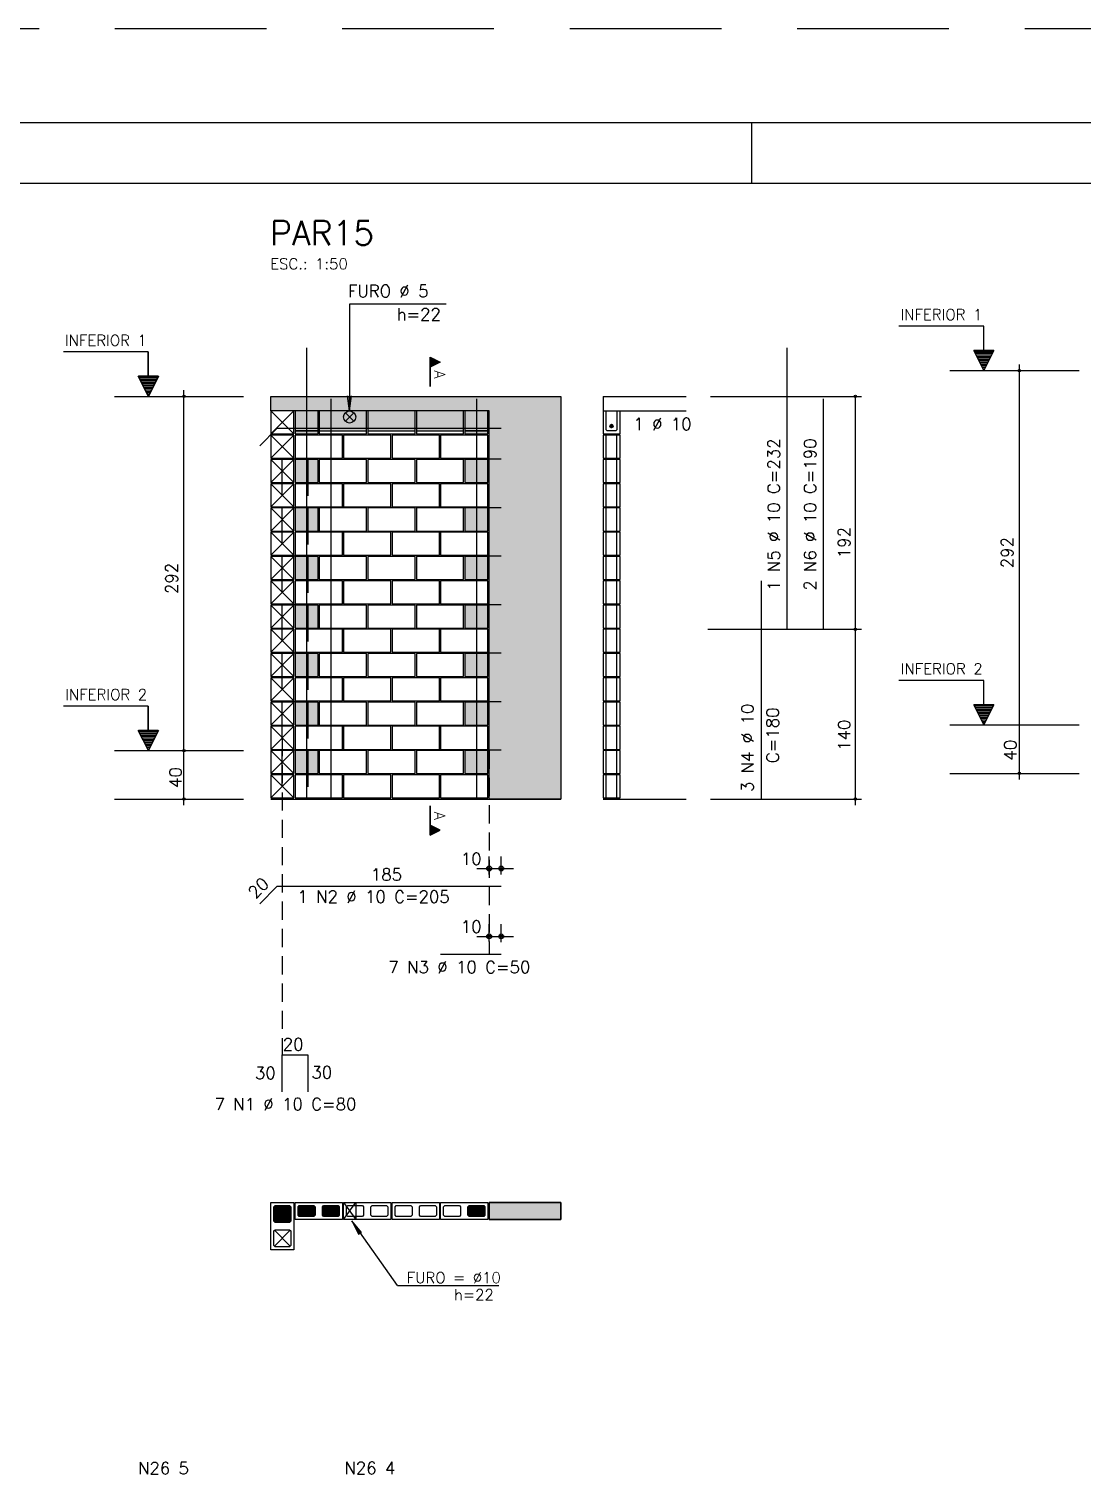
# Model space of a CAD drawing. Extents: x -1.9 to 86, y -1.6 to 60.9.
# Drawn here: x 22.13 to 39.5, y 37.09 to 60.95 of the extents above; entities that cross this region are included whole.
import ezdxf

# ---------------------------------------------------------------- set-up
doc = ezdxf.new("R2010")
doc.units = 0
doc.header["$MEASUREMENT"] = 0
doc.linetypes.add('ESTILO_TQS_0001', pattern=[0.45, 0.3, -0.15])
doc.linetypes.add('HIDDEN', pattern=[0.375, 0.25, -0.125])
doc.layers.get('0').update_dxf_attribs({"linetype": 'CONTINUOUS'})
doc.layers.get('Defpoints').update_dxf_attribs({"linetype": 'CONTINUOUS'})
for name, color, linetype in [('ARQ_FOLHA', 7, 'CONTINUOUS'), ('PENA_01', 1, 'CONTINUOUS'), ('PENA_02', 2, 'CONTINUOUS'), ('PENA_03', 3, 'CONTINUOUS'), ('PENA_05', 5, 'CONTINUOUS'), ('PENA_06', 6, 'CONTINUOUS'), ('PENA_09', 254, 'CONTINUOUS'), ('PENA_11', 252, 'CONTINUOUS'), ('PENA_23', 50, 'CONTINUOUS')]:
    doc.layers.add(name, color=color, linetype=linetype)
doc.styles.get("Standard").update_dxf_attribs({"font": 'ROMANS.SHX'})

# ---------------------------------------------------------------- blocks, each defined once
blk = doc.blocks.new('FOLHA A1 - 841 X 594')
at = {"layer": 'ARQ_FOLHA', "color": 1}
blk.add_line((-500.5, 584), (-500.5, 594), dxfattribs=at)
for points in [[(-841, 0), (0, 0), (0, 594), (-841, 594)], [(-816, 10), (-10, 10), (-10, 584), (-816, 584)]]:
    blk.add_lwpolyline(points, close=True, dxfattribs=at)
at = {"layer": 'Defpoints', "color": 8, "linetype": 'HIDDEN', "ltscale": 100}
blk.add_lwpolyline([(-860.5, 609.5), (-860.5, -15.5), (19.5, -15.5), (19.5, 609.5)], close=True, dxfattribs=at)
blk = doc.blocks.new('*U24')
blk.add_blockref('FOLHA A1 - 841 X 594', (0, 0))

msp = doc.modelspace()

# ---------------------------------------------------------------- linework, layer by layer
at = {"layer": 'PENA_01', "linetype": 'Continuous'}
for p, q in [((37.317391, 55.315337), (39.448255, 55.315337)), ((23.54205, 54.890737), (25.672913, 54.890737)), ((27.349695, 54.621448), (27.491116, 54.480026)), ((27.349695, 54.480026), (27.491116, 54.621448)), ((26.520405, 54.320737), (26.900405, 54.320737)), ((26.920405, 54.320737), (27.700405, 54.320737)), ((27.720405, 54.320737), (28.500405, 54.320737)), ((28.520405, 54.320737), (29.300405, 54.320737)), ((29.320405, 54.320737), (29.700405, 54.320737)), ((37.317391, 49.475337), (39.448255, 49.475337)), ((23.54205, 49.050737), (25.672913, 49.050737)), ((37.317391, 48.675337), (39.448255, 48.675337)), ((23.54205, 48.250737), (25.672913, 48.250737)), ((29.720405, 47.007084), (29.720405, 47.305611)), ((29.920405, 47.007084), (29.920405, 47.305611)), ((29.520405, 47.105611), (30.120405, 47.105611)), ((29.720405, 45.901513), (29.720405, 46.186489)), ((29.920405, 45.891513), (29.920405, 46.186489)), ((29.520405, 45.986489), (30.120405, 45.986489)), ((26.440405, 41.540737), (26.180405, 41.280737)), ((26.440405, 41.280737), (26.180405, 41.540737)), ((26.440405, 40.880737), (26.180405, 41.140737)), ((26.440405, 41.140737), (26.180405, 40.880737))]:
    msp.add_line(p, q, dxfattribs=at)
at = {"layer": 'PENA_01', "linetype": 'ESTILO_TQS_0001'}
for p, q in [((26.310405, 49.260737), (26.310405, 44.033817)), ((29.720405, 49.050737), (29.720405, 45.701513))]:
    msp.add_line(p, q, dxfattribs=at)
at = {"layer": 'PENA_01', "linetype": 'Continuous'}
for points in [[(26.850405, 41.390737), (26.830405, 41.370737), (26.590405, 41.370737), (26.570405, 41.390737), (26.570405, 41.530737), (26.590405, 41.550737), (26.830405, 41.550737), (26.850405, 41.530737), (26.850405, 41.390737)], [(27.250405, 41.390737), (27.230405, 41.370737), (26.990405, 41.370737), (26.970405, 41.390737), (26.970405, 41.530737), (26.990405, 41.550737), (27.230405, 41.550737), (27.250405, 41.530737), (27.250405, 41.390737)], [(27.650405, 41.390737), (27.630405, 41.370737), (27.390405, 41.370737), (27.370405, 41.390737), (27.370405, 41.530737), (27.390405, 41.550737), (27.630405, 41.550737), (27.650405, 41.530737), (27.650405, 41.390737)], [(28.050405, 41.390737), (28.030405, 41.370737), (27.790405, 41.370737), (27.770405, 41.390737), (27.770405, 41.530737), (27.790405, 41.550737), (28.030405, 41.550737), (28.050405, 41.530737), (28.050405, 41.390737)], [(28.450405, 41.390737), (28.430405, 41.370737), (28.190405, 41.370737), (28.170405, 41.390737), (28.170405, 41.530737), (28.190405, 41.550737), (28.430405, 41.550737), (28.450405, 41.530737), (28.450405, 41.390737)], [(28.850405, 41.390737), (28.830405, 41.370737), (28.590405, 41.370737), (28.570405, 41.390737), (28.570405, 41.530737), (28.590405, 41.550737), (28.830405, 41.550737), (28.850405, 41.530737), (28.850405, 41.390737)], [(29.250405, 41.390737), (29.230405, 41.370737), (28.990405, 41.370737), (28.970405, 41.390737), (28.970405, 41.530737), (28.990405, 41.550737), (29.230405, 41.550737), (29.250405, 41.530737), (29.250405, 41.390737)], [(29.650405, 41.390737), (29.630405, 41.370737), (29.390405, 41.370737), (29.370405, 41.390737), (29.370405, 41.530737), (29.390405, 41.550737), (29.630405, 41.550737), (29.650405, 41.530737), (29.650405, 41.390737)]]:
    msp.add_lwpolyline(points, dxfattribs=at)
msp.add_circle((27.420406, 54.550737), 0.1, dxfattribs=at)
at = {"layer": 'PENA_02', "linetype": 'Continuous'}
for p, q in [((26.500405, 54.650737), (26.120405, 54.650737)), ((26.120405, 54.650737), (26.120405, 54.270737)), ((26.500405, 54.270737), (26.500405, 54.650737)), ((26.120405, 54.270737), (26.500405, 54.270737)), ((26.500405, 54.250737), (26.120405, 54.250737)), ((26.120405, 54.250737), (26.120405, 53.870737)), ((26.500405, 53.870737), (26.500405, 54.250737)), ((26.120405, 53.870737), (26.500405, 53.870737)), ((26.500405, 53.850737), (26.120405, 53.850737)), ((26.120405, 53.850737), (26.120405, 53.470737)), ((26.500405, 53.470737), (26.500405, 53.850737)), ((26.120405, 53.470737), (26.500405, 53.470737)), ((26.500405, 53.450737), (26.120405, 53.450737)), ((26.120405, 53.450737), (26.120405, 53.070737)), ((26.500405, 53.070737), (26.500405, 53.450737)), ((26.120405, 53.070737), (26.500405, 53.070737)), ((26.500405, 53.050737), (26.120405, 53.050737)), ((26.120405, 53.050737), (26.120405, 52.670737)), ((26.500405, 52.670737), (26.500405, 53.050737)), ((26.120405, 52.670737), (26.500405, 52.670737)), ((26.500405, 52.650737), (26.120405, 52.650737)), ((26.120405, 52.650737), (26.120405, 52.270737)), ((26.500405, 52.270737), (26.500405, 52.650737)), ((26.120405, 52.270737), (26.500405, 52.270737)), ((26.500405, 52.250737), (26.120405, 52.250737)), ((26.120405, 52.250737), (26.120405, 51.870737)), ((26.500405, 51.870737), (26.500405, 52.250737)), ((26.120405, 51.870737), (26.500405, 51.870737)), ((26.500405, 51.850737), (26.120405, 51.850737)), ((26.120405, 51.850737), (26.120405, 51.470737)), ((26.500405, 51.470737), (26.500405, 51.850737)), ((26.120405, 51.470737), (26.500405, 51.470737)), ((26.500405, 51.450737), (26.120405, 51.450737)), ((26.120405, 51.450737), (26.120405, 51.070737)), ((26.500405, 51.070737), (26.500405, 51.450737)), ((26.120405, 51.070737), (26.500405, 51.070737)), ((26.500405, 51.050737), (26.120405, 51.050737)), ((26.120405, 51.050737), (26.120405, 50.670737)), ((26.500405, 50.670737), (26.500405, 51.050737)), ((26.120405, 50.670737), (26.500405, 50.670737)), ((26.500405, 50.650737), (26.120405, 50.650737)), ((26.120405, 50.650737), (26.120405, 50.270737)), ((26.500405, 50.270737), (26.500405, 50.650737)), ((26.120405, 50.270737), (26.500405, 50.270737)), ((26.500405, 50.250737), (26.120405, 50.250737)), ((26.120405, 50.250737), (26.120405, 49.870737)), ((26.500405, 49.870737), (26.500405, 50.250737)), ((26.120405, 49.870737), (26.500405, 49.870737)), ((26.500405, 49.850737), (26.120405, 49.850737)), ((26.120405, 49.850737), (26.120405, 49.470737)), ((26.500405, 49.470737), (26.500405, 49.850737)), ((26.120405, 49.470737), (26.500405, 49.470737)), ((26.500405, 49.450737), (26.120405, 49.450737)), ((26.120405, 49.450737), (26.120405, 49.070737)), ((26.500405, 49.070737), (26.500405, 49.450737)), ((26.120405, 49.070737), (26.500405, 49.070737)), ((26.500405, 49.050737), (26.120405, 49.050737)), ((26.120405, 49.050737), (26.120405, 48.670737)), ((26.500405, 48.670737), (26.500405, 49.050737)), ((26.120405, 48.670737), (26.500405, 48.670737)), ((26.500405, 48.650737), (26.120405, 48.650737)), ((26.120405, 48.650737), (26.120405, 48.270737)), ((26.500405, 48.270737), (26.500405, 48.650737)), ((26.120405, 48.270737), (26.500405, 48.270737)), ((26.120405, 48.250737), (30.900405, 48.250737))]:
    msp.add_line(p, q, dxfattribs=at)
for points in [[(26.120405, 54.890737), (30.900405, 54.890737), (30.900405, 48.250737), (29.720405, 48.250737), (29.720405, 54.650737), (26.120405, 54.650737), (26.120405, 54.890737)], [(26.520405, 54.270737), (26.900405, 54.270737), (26.900405, 54.650737), (26.520405, 54.650737), (26.520405, 54.270737)], [(26.920405, 54.270737), (27.700405, 54.270737), (27.700405, 54.650737), (26.920405, 54.650737), (26.920405, 54.270737)], [(27.720405, 54.270737), (28.500405, 54.270737), (28.500405, 54.650737), (27.720405, 54.650737), (27.720405, 54.270737)], [(28.520405, 54.270737), (29.300405, 54.270737), (29.300405, 54.650737), (28.520405, 54.650737), (28.520405, 54.270737)], [(29.320405, 54.270737), (29.700405, 54.270737), (29.700405, 54.650737), (29.320405, 54.650737), (29.320405, 54.270737)], [(26.520405, 53.870737), (27.300405, 53.870737), (27.300405, 54.250737), (26.520405, 54.250737), (26.520405, 53.870737)], [(27.320405, 53.870737), (28.100405, 53.870737), (28.100405, 54.250737), (27.320405, 54.250737), (27.320405, 53.870737)], [(28.120405, 53.870737), (28.900405, 53.870737), (28.900405, 54.250737), (28.120405, 54.250737), (28.120405, 53.870737)], [(28.920405, 53.870737), (29.700405, 53.870737), (29.700405, 54.250737), (28.920405, 54.250737), (28.920405, 53.870737)], [(26.520405, 53.470737), (26.900405, 53.470737), (26.900405, 53.850737), (26.520405, 53.850737), (26.520405, 53.470737)], [(26.920405, 53.470737), (27.700405, 53.470737), (27.700405, 53.850737), (26.920405, 53.850737), (26.920405, 53.470737)], [(27.720405, 53.470737), (28.500405, 53.470737), (28.500405, 53.850737), (27.720405, 53.850737), (27.720405, 53.470737)], [(28.520405, 53.470737), (29.300405, 53.470737), (29.300405, 53.850737), (28.520405, 53.850737), (28.520405, 53.470737)], [(29.320405, 53.470737), (29.700405, 53.470737), (29.700405, 53.850737), (29.320405, 53.850737), (29.320405, 53.470737)], [(26.520405, 53.070737), (27.300405, 53.070737), (27.300405, 53.450737), (26.520405, 53.450737), (26.520405, 53.070737)], [(27.320405, 53.070737), (28.100405, 53.070737), (28.100405, 53.450737), (27.320405, 53.450737), (27.320405, 53.070737)], [(28.120405, 53.070737), (28.900405, 53.070737), (28.900405, 53.450737), (28.120405, 53.450737), (28.120405, 53.070737)], [(28.920405, 53.070737), (29.700405, 53.070737), (29.700405, 53.450737), (28.920405, 53.450737), (28.920405, 53.070737)], [(26.520405, 52.670737), (26.900405, 52.670737), (26.900405, 53.050737), (26.520405, 53.050737), (26.520405, 52.670737)], [(26.920405, 52.670737), (27.700405, 52.670737), (27.700405, 53.050737), (26.920405, 53.050737), (26.920405, 52.670737)], [(27.720405, 52.670737), (28.500405, 52.670737), (28.500405, 53.050737), (27.720405, 53.050737), (27.720405, 52.670737)], [(28.520405, 52.670737), (29.300405, 52.670737), (29.300405, 53.050737), (28.520405, 53.050737), (28.520405, 52.670737)], [(29.320405, 52.670737), (29.700405, 52.670737), (29.700405, 53.050737), (29.320405, 53.050737), (29.320405, 52.670737)], [(26.520405, 52.270737), (27.300405, 52.270737), (27.300405, 52.650737), (26.520405, 52.650737), (26.520405, 52.270737)], [(27.320405, 52.270737), (28.100405, 52.270737), (28.100405, 52.650737), (27.320405, 52.650737), (27.320405, 52.270737)], [(28.120405, 52.270737), (28.900405, 52.270737), (28.900405, 52.650737), (28.120405, 52.650737), (28.120405, 52.270737)], [(28.920405, 52.270737), (29.700405, 52.270737), (29.700405, 52.650737), (28.920405, 52.650737), (28.920405, 52.270737)], [(26.520405, 51.870737), (26.900405, 51.870737), (26.900405, 52.250737), (26.520405, 52.250737), (26.520405, 51.870737)], [(26.920405, 51.870737), (27.700405, 51.870737), (27.700405, 52.250737), (26.920405, 52.250737), (26.920405, 51.870737)], [(27.720405, 51.870737), (28.500405, 51.870737), (28.500405, 52.250737), (27.720405, 52.250737), (27.720405, 51.870737)], [(28.520405, 51.870737), (29.300405, 51.870737), (29.300405, 52.250737), (28.520405, 52.250737), (28.520405, 51.870737)], [(29.320405, 51.870737), (29.700405, 51.870737), (29.700405, 52.250737), (29.320405, 52.250737), (29.320405, 51.870737)], [(26.520405, 51.470737), (27.300405, 51.470737), (27.300405, 51.850737), (26.520405, 51.850737), (26.520405, 51.470737)], [(27.320405, 51.470737), (28.100405, 51.470737), (28.100405, 51.850737), (27.320405, 51.850737), (27.320405, 51.470737)], [(28.120405, 51.470737), (28.900405, 51.470737), (28.900405, 51.850737), (28.120405, 51.850737), (28.120405, 51.470737)], [(28.920405, 51.470737), (29.700405, 51.470737), (29.700405, 51.850737), (28.920405, 51.850737), (28.920405, 51.470737)], [(26.520405, 51.070737), (26.900405, 51.070737), (26.900405, 51.450737), (26.520405, 51.450737), (26.520405, 51.070737)], [(26.920405, 51.070737), (27.700405, 51.070737), (27.700405, 51.450737), (26.920405, 51.450737), (26.920405, 51.070737)], [(27.720405, 51.070737), (28.500405, 51.070737), (28.500405, 51.450737), (27.720405, 51.450737), (27.720405, 51.070737)], [(28.520405, 51.070737), (29.300405, 51.070737), (29.300405, 51.450737), (28.520405, 51.450737), (28.520405, 51.070737)], [(29.320405, 51.070737), (29.700405, 51.070737), (29.700405, 51.450737), (29.320405, 51.450737), (29.320405, 51.070737)], [(26.520405, 50.670737), (27.300405, 50.670737), (27.300405, 51.050737), (26.520405, 51.050737), (26.520405, 50.670737)], [(27.320405, 50.670737), (28.100405, 50.670737), (28.100405, 51.050737), (27.320405, 51.050737), (27.320405, 50.670737)], [(28.120405, 50.670737), (28.900405, 50.670737), (28.900405, 51.050737), (28.120405, 51.050737), (28.120405, 50.670737)], [(28.920405, 50.670737), (29.700405, 50.670737), (29.700405, 51.050737), (28.920405, 51.050737), (28.920405, 50.670737)], [(26.520405, 50.270737), (26.900405, 50.270737), (26.900405, 50.650737), (26.520405, 50.650737), (26.520405, 50.270737)], [(26.920405, 50.270737), (27.700405, 50.270737), (27.700405, 50.650737), (26.920405, 50.650737), (26.920405, 50.270737)], [(27.720405, 50.270737), (28.500405, 50.270737), (28.500405, 50.650737), (27.720405, 50.650737), (27.720405, 50.270737)], [(28.520405, 50.270737), (29.300405, 50.270737), (29.300405, 50.650737), (28.520405, 50.650737), (28.520405, 50.270737)], [(29.320405, 50.270737), (29.700405, 50.270737), (29.700405, 50.650737), (29.320405, 50.650737), (29.320405, 50.270737)], [(26.520405, 49.870737), (27.300405, 49.870737), (27.300405, 50.250737), (26.520405, 50.250737), (26.520405, 49.870737)], [(27.320405, 49.870737), (28.100405, 49.870737), (28.100405, 50.250737), (27.320405, 50.250737), (27.320405, 49.870737)], [(28.120405, 49.870737), (28.900405, 49.870737), (28.900405, 50.250737), (28.120405, 50.250737), (28.120405, 49.870737)], [(28.920405, 49.870737), (29.700405, 49.870737), (29.700405, 50.250737), (28.920405, 50.250737), (28.920405, 49.870737)], [(26.520405, 49.470737), (26.900405, 49.470737), (26.900405, 49.850737), (26.520405, 49.850737), (26.520405, 49.470737)], [(26.920405, 49.470737), (27.700405, 49.470737), (27.700405, 49.850737), (26.920405, 49.850737), (26.920405, 49.470737)], [(27.720405, 49.470737), (28.500405, 49.470737), (28.500405, 49.850737), (27.720405, 49.850737), (27.720405, 49.470737)], [(28.520405, 49.470737), (29.300405, 49.470737), (29.300405, 49.850737), (28.520405, 49.850737), (28.520405, 49.470737)], [(29.320405, 49.470737), (29.700405, 49.470737), (29.700405, 49.850737), (29.320405, 49.850737), (29.320405, 49.470737)], [(26.520405, 49.070737), (27.300405, 49.070737), (27.300405, 49.450737), (26.520405, 49.450737), (26.520405, 49.070737)], [(27.320405, 49.070737), (28.100405, 49.070737), (28.100405, 49.450737), (27.320405, 49.450737), (27.320405, 49.070737)], [(28.120405, 49.070737), (28.900405, 49.070737), (28.900405, 49.450737), (28.120405, 49.450737), (28.120405, 49.070737)], [(28.920405, 49.070737), (29.700405, 49.070737), (29.700405, 49.450737), (28.920405, 49.450737), (28.920405, 49.070737)], [(26.520405, 48.670737), (26.900405, 48.670737), (26.900405, 49.050737), (26.520405, 49.050737), (26.520405, 48.670737)], [(26.920405, 48.670737), (27.700405, 48.670737), (27.700405, 49.050737), (26.920405, 49.050737), (26.920405, 48.670737)], [(27.720405, 48.670737), (28.500405, 48.670737), (28.500405, 49.050737), (27.720405, 49.050737), (27.720405, 48.670737)], [(28.520405, 48.670737), (29.300405, 48.670737), (29.300405, 49.050737), (28.520405, 49.050737), (28.520405, 48.670737)], [(29.320405, 48.670737), (29.700405, 48.670737), (29.700405, 49.050737), (29.320405, 49.050737), (29.320405, 48.670737)], [(26.520405, 48.270737), (27.300405, 48.270737), (27.300405, 48.650737), (26.520405, 48.650737), (26.520405, 48.270737)], [(27.320405, 48.270737), (28.100405, 48.270737), (28.100405, 48.650737), (27.320405, 48.650737), (27.320405, 48.270737)], [(28.120405, 48.270737), (28.900405, 48.270737), (28.900405, 48.650737), (28.120405, 48.650737), (28.120405, 48.270737)], [(28.920405, 48.270737), (29.700405, 48.270737), (29.700405, 48.650737), (28.920405, 48.650737), (28.920405, 48.270737)], [(26.120405, 40.820737), (26.120405, 41.600737), (26.500405, 41.600737), (26.500405, 40.820737), (26.120405, 40.820737)], [(27.300405, 41.320737), (26.520405, 41.320737), (26.520405, 41.600737), (27.300405, 41.600737), (27.300405, 41.320737)], [(28.100405, 41.320737), (27.320405, 41.320737), (27.320405, 41.600737), (28.100405, 41.600737), (28.100405, 41.320737)], [(28.900405, 41.320737), (28.120405, 41.320737), (28.120405, 41.600737), (28.900405, 41.600737), (28.900405, 41.320737)], [(29.700405, 41.320737), (28.920405, 41.320737), (28.920405, 41.600737), (29.700405, 41.600737), (29.700405, 41.320737)], [(29.720405, 41.600737), (30.900405, 41.600737), (30.900405, 41.320737), (29.720405, 41.320737), (29.720405, 41.600737)]]:
    msp.add_lwpolyline(points, dxfattribs=at)
at = {"layer": 'PENA_02', "linetype": 'ESTILO_TQS_0001'}
for points in [[(26.190405, 41.270737), (26.170405, 41.290737), (26.170405, 41.530737), (26.190405, 41.550737), (26.430405, 41.550737), (26.450405, 41.530737), (26.450405, 41.290737), (26.430405, 41.270737), (26.190405, 41.270737)], [(26.190405, 40.870737), (26.170405, 40.890737), (26.170405, 41.130737), (26.190405, 41.150737), (26.430405, 41.150737), (26.450405, 41.130737), (26.450405, 40.890737), (26.430405, 40.870737), (26.190405, 40.870737)]]:
    msp.add_lwpolyline(points, dxfattribs=at)
at = {"layer": 'PENA_02', "linetype": 'Continuous'}
for centre, radius in [((38.463537, 55.315337), 0.02), ((38.463537, 55.315337), 0.01), ((24.688195, 54.890737), 0.02), ((24.688195, 54.890737), 0.01), ((35.758457, 54.890737), 0.02), ((35.758457, 54.890737), 0.01), ((35.758457, 51.050737), 0.02), ((35.758457, 51.050737), 0.01), ((24.688195, 49.050737), 0.02), ((24.688195, 49.050737), 0.01), ((38.463537, 48.675337), 0.02), ((38.463537, 48.675337), 0.02), ((38.463537, 48.675337), 0.01), ((38.463537, 48.675337), 0.01), ((24.688195, 48.250737), 0.02), ((24.688195, 48.250737), 0.01), ((35.758457, 48.250737), 0.02), ((35.758457, 48.250737), 0.01), ((29.720405, 47.105611), 0.04), ((29.720405, 47.105611), 0.02), ((29.920405, 47.105611), 0.04), ((29.920405, 47.105611), 0.02), ((29.720405, 45.986489), 0.04), ((29.720405, 45.986489), 0.02), ((29.920405, 45.986489), 0.04), ((29.920405, 45.986489), 0.02)]:
    msp.add_circle(centre, radius, dxfattribs=at)
at = {"layer": 'PENA_03', "linetype": 'Continuous'}
for p, q in [((37.87639, 56.047202), (36.47639, 56.047202)), ((37.87639, 55.647202), (37.87639, 56.047202)), ((37.87779, 55.647202), (37.87779, 56.048602)), ((24.101048, 55.622602), (22.701048, 55.622602)), ((24.101048, 55.222602), (24.101048, 55.622602)), ((24.102448, 55.222602), (24.102448, 55.624002)), ((37.87709, 55.315337), (37.711157, 55.647202)), ((37.711157, 55.647202), (37.87639, 55.647202)), ((37.87709, 55.318459), (37.713413, 55.645811)), ((38.040766, 55.645811), (37.713413, 55.645811)), ((38.030259, 55.621674), (37.72392, 55.621674)), ((38.017495, 55.596146), (37.736685, 55.596146)), ((38.043023, 55.647202), (37.87709, 55.315337)), ((38.040766, 55.645812), (37.87709, 55.318458)), ((37.87779, 55.647202), (38.043023, 55.647202)), ((28.749713, 55.052059), (28.749713, 55.538441)), ((28.749713, 55.538441), (28.915646, 55.455475)), ((28.750408, 55.537313), (28.914085, 55.455475)), ((28.915646, 55.455475), (28.750408, 55.372856)), ((28.750409, 55.537313), (28.750409, 55.373636)), ((28.914085, 55.455475), (28.750409, 55.373636)), ((28.750409, 55.372856), (28.750409, 55.052059)), ((28.762477, 55.532059), (28.762477, 55.37889)), ((28.775241, 55.525677), (28.775241, 55.385272)), ((28.788005, 55.519295), (28.788005, 55.391654)), ((28.800769, 55.512913), (28.800769, 55.398036)), ((28.813533, 55.506531), (28.813533, 55.404418)), ((28.826297, 55.500149), (28.826297, 55.4108)), ((28.839061, 55.493767), (28.839061, 55.417182)), ((28.851825, 55.487385), (28.851825, 55.423564)), ((28.864589, 55.481003), (28.864589, 55.429946)), ((28.877353, 55.474621), (28.877353, 55.436328)), ((28.890118, 55.468239), (28.890118, 55.44271)), ((28.902882, 55.461857), (28.902882, 55.449093)), ((38.004731, 55.570618), (37.749449, 55.570618)), ((37.991966, 55.54509), (37.762213, 55.54509)), ((37.979202, 55.519562), (37.774977, 55.519562)), ((37.966438, 55.494034), (37.787741, 55.494034)), ((37.953674, 55.468506), (37.800505, 55.468506)), ((37.94091, 55.442978), (37.813269, 55.442978)), ((37.928146, 55.41745), (37.826033, 55.41745)), ((37.915382, 55.391922), (37.838797, 55.391922)), ((37.902618, 55.366393), (37.851561, 55.366393)), ((38.463537, 48.574804), (38.463537, 55.415337)), ((24.101748, 54.890737), (23.935815, 55.222602)), ((23.935815, 55.222602), (24.101048, 55.222602)), ((24.101748, 54.893859), (23.938071, 55.221211)), ((24.265424, 55.221211), (23.938071, 55.221211)), ((24.254917, 55.197074), (23.948579, 55.197074)), ((24.242153, 55.171546), (23.961343, 55.171546)), ((24.229389, 55.146018), (23.974107, 55.146018)), ((24.216624, 55.12049), (23.986871, 55.12049)), ((24.267681, 55.222602), (24.101748, 54.890737)), ((24.265424, 55.221212), (24.101748, 54.893858)), ((24.102448, 55.222602), (24.267681, 55.222602)), ((37.889854, 55.340865), (37.864326, 55.340865)), ((24.20386, 55.094962), (23.999635, 55.094962)), ((24.191096, 55.069434), (24.012399, 55.069434)), ((24.178332, 55.043906), (24.025163, 55.043906)), ((24.165568, 55.018378), (24.037927, 55.018378)), ((24.152804, 54.99285), (24.050691, 54.99285)), ((24.14004, 54.967322), (24.063455, 54.967322)), ((24.127276, 54.941793), (24.076219, 54.941793)), ((24.114512, 54.916265), (24.088984, 54.916265)), ((24.688195, 48.150204), (24.688195, 54.990737)), ((31.598461, 54.890737), (31.598461, 54.270737)), ((31.598461, 54.890737), (32.96914, 54.890737)), ((33.36914, 54.890737), (35.858457, 54.890737)), ((35.758457, 48.150204), (35.758457, 54.890737)), ((26.120405, 54.270737), (26.500405, 54.650737)), ((26.500405, 54.270737), (26.120405, 54.650737)), ((31.598461, 54.650737), (32.96914, 54.650737)), ((26.120405, 53.870737), (26.500405, 54.250737)), ((26.500405, 53.870737), (26.120405, 54.250737)), ((31.648461, 53.870737), (31.648461, 54.250737)), ((31.828461, 53.870737), (31.828461, 54.250737)), ((26.120405, 53.470737), (26.500405, 53.850737)), ((26.500405, 53.470737), (26.120405, 53.850737)), ((31.648461, 53.470737), (31.648461, 53.850737)), ((31.828461, 53.470737), (31.828461, 53.850737)), ((26.120405, 53.070737), (26.500405, 53.450737)), ((26.500405, 53.070737), (26.120405, 53.450737)), ((31.648461, 53.070737), (31.648461, 53.450737)), ((31.828461, 53.070737), (31.828461, 53.450737)), ((26.120405, 52.670737), (26.500405, 53.050737)), ((26.500405, 52.670737), (26.120405, 53.050737)), ((31.648461, 52.670737), (31.648461, 53.050737)), ((31.828461, 52.670737), (31.828461, 53.050737)), ((26.120405, 52.270737), (26.500405, 52.650737)), ((26.500405, 52.270737), (26.120405, 52.650737)), ((31.648461, 52.270737), (31.648461, 52.650737)), ((31.828461, 52.270737), (31.828461, 52.650737)), ((26.120405, 51.870737), (26.500405, 52.250737)), ((26.500405, 51.870737), (26.120405, 52.250737)), ((31.648461, 51.870737), (31.648461, 52.250737)), ((31.828461, 51.870737), (31.828461, 52.250737)), ((26.120405, 51.470737), (26.500405, 51.850737)), ((26.500405, 51.470737), (26.120405, 51.850737)), ((31.648461, 51.470737), (31.648461, 51.850737)), ((31.828461, 51.470737), (31.828461, 51.850737)), ((26.120405, 51.070737), (26.500405, 51.450737)), ((26.500405, 51.070737), (26.120405, 51.450737)), ((31.648461, 51.070737), (31.648461, 51.450737)), ((31.828461, 51.070737), (31.828461, 51.450737)), ((26.120405, 50.670737), (26.500405, 51.050737)), ((26.500405, 50.670737), (26.120405, 51.050737)), ((31.648461, 50.670737), (31.648461, 51.050737)), ((31.828461, 50.670737), (31.828461, 51.050737)), ((33.327209, 51.050737), (35.858457, 51.050737)), ((26.120405, 50.270737), (26.500405, 50.650737)), ((26.500405, 50.270737), (26.120405, 50.650737)), ((31.648461, 50.270737), (31.648461, 50.650737)), ((31.828461, 50.270737), (31.828461, 50.650737)), ((26.120405, 49.870737), (26.500405, 50.250737)), ((26.500405, 49.870737), (26.120405, 50.250737)), ((31.648461, 49.870737), (31.648461, 50.250737)), ((31.828461, 49.870737), (31.828461, 50.250737)), ((37.87639, 50.207202), (36.47639, 50.207202)), ((37.87639, 49.807202), (37.87639, 50.207202)), ((37.87779, 49.807202), (37.87779, 50.208602)), ((24.101048, 49.782602), (22.701048, 49.782602)), ((24.101048, 49.382602), (24.101048, 49.782602)), ((24.102448, 49.382602), (24.102448, 49.784002)), ((26.120405, 49.470737), (26.500405, 49.850737)), ((26.500405, 49.470737), (26.120405, 49.850737)), ((31.648461, 49.470737), (31.648461, 49.850737)), ((31.828461, 49.470737), (31.828461, 49.850737)), ((37.87709, 49.475337), (37.711157, 49.807202)), ((37.711157, 49.807202), (37.87639, 49.807202)), ((37.87709, 49.478459), (37.713413, 49.805811)), ((38.040766, 49.805811), (37.713413, 49.805811)), ((38.030259, 49.781674), (37.72392, 49.781674)), ((38.017495, 49.756146), (37.736685, 49.756146)), ((38.004731, 49.730618), (37.749449, 49.730618)), ((37.991966, 49.70509), (37.762213, 49.70509)), ((37.979202, 49.679562), (37.774977, 49.679562)), ((37.966438, 49.654034), (37.787741, 49.654034)), ((37.953674, 49.628506), (37.800505, 49.628506)), ((38.043023, 49.807202), (37.87709, 49.475337)), ((38.040766, 49.805812), (37.87709, 49.478458)), ((37.87779, 49.807202), (38.043023, 49.807202)), ((26.120405, 49.070737), (26.500405, 49.450737)), ((26.500405, 49.070737), (26.120405, 49.450737)), ((31.648461, 49.070737), (31.648461, 49.450737)), ((31.828461, 49.070737), (31.828461, 49.450737)), ((37.94091, 49.602978), (37.813269, 49.602978)), ((37.928146, 49.57745), (37.826033, 49.57745)), ((37.915382, 49.551922), (37.838797, 49.551922)), ((37.902618, 49.526393), (37.851561, 49.526393)), ((37.889854, 49.500865), (37.864326, 49.500865)), ((24.101748, 49.050737), (23.935815, 49.382602)), ((23.935815, 49.382602), (24.101048, 49.382602)), ((24.101748, 49.053859), (23.938071, 49.381211)), ((24.265424, 49.381211), (23.938071, 49.381211)), ((24.254917, 49.357074), (23.948579, 49.357074)), ((24.242153, 49.331546), (23.961343, 49.331546)), ((24.229389, 49.306018), (23.974107, 49.306018)), ((24.216624, 49.28049), (23.986871, 49.28049)), ((24.20386, 49.254962), (23.999635, 49.254962)), ((24.191096, 49.229434), (24.012399, 49.229434)), ((24.178332, 49.203906), (24.025163, 49.203906)), ((24.165568, 49.178378), (24.037927, 49.178378)), ((24.152804, 49.15285), (24.050691, 49.15285)), ((24.267681, 49.382602), (24.101748, 49.050737)), ((24.265424, 49.381212), (24.101748, 49.053858)), ((24.102448, 49.382602), (24.267681, 49.382602)), ((24.14004, 49.127322), (24.063455, 49.127322)), ((24.127276, 49.101793), (24.076219, 49.101793)), ((24.114512, 49.076265), (24.088984, 49.076265)), ((26.120405, 48.670737), (26.500405, 49.050737)), ((26.500405, 48.670737), (26.120405, 49.050737)), ((31.648461, 48.670737), (31.648461, 49.050737)), ((31.828461, 48.670737), (31.828461, 49.050737)), ((26.120405, 48.270737), (26.500405, 48.650737)), ((26.500405, 48.270737), (26.120405, 48.650737)), ((31.648461, 48.270737), (31.648461, 48.650737)), ((31.828461, 48.270737), (31.828461, 48.650737)), ((31.598461, 48.250737), (32.96914, 48.250737)), ((33.36914, 48.250737), (35.858457, 48.250737)), ((28.749713, 48.139887), (28.749713, 47.653505)), ((28.750409, 47.81909), (28.750409, 48.139887)), ((28.749713, 47.653505), (28.915646, 47.736471)), ((28.915646, 47.736471), (28.750408, 47.81909)), ((28.750408, 47.654633), (28.914085, 47.736471)), ((28.750409, 47.654633), (28.750409, 47.81831)), ((28.914085, 47.736471), (28.750409, 47.81831)), ((28.762477, 47.659887), (28.762477, 47.813056)), ((28.775241, 47.666269), (28.775241, 47.806674)), ((28.788005, 47.672651), (28.788005, 47.800292)), ((28.800769, 47.679033), (28.800769, 47.79391)), ((28.813533, 47.685415), (28.813533, 47.787528)), ((28.826297, 47.691797), (28.826297, 47.781146)), ((28.839061, 47.698179), (28.839061, 47.774764)), ((28.851825, 47.704561), (28.851825, 47.768382)), ((28.864589, 47.710943), (28.864589, 47.762)), ((28.877353, 47.717325), (28.877353, 47.755618)), ((28.890118, 47.723707), (28.890118, 47.749236)), ((28.902882, 47.730089), (28.902882, 47.742853)), ((29.720405, 46.807084), (29.720405, 46.807084)), ((29.920405, 46.807084), (29.920405, 46.807084)), ((29.720405, 45.701513), (29.720405, 45.701513)), ((29.920405, 45.691513), (29.920405, 45.691513)), ((27.320405, 41.600737), (27.520406, 41.319966)), ((27.320406, 41.319966), (27.520405, 41.600737)), ((28.207988, 40.230565), (27.454575, 41.298814)), ((28.207988, 40.230565), (29.879298, 40.230565))]:
    msp.add_line(p, q, dxfattribs=at)
for points in [[(29.014682, 56.413274), (27.420406, 56.413274), (27.420406, 54.650737), (27.387774, 54.898598), (27.420406, 54.650737), (27.453037, 54.898598)], [(31.598461, 54.270737), (31.878461, 54.270737), (31.878461, 54.650737)], [(31.828461, 54.650737), (31.828461, 54.340737), (31.808461, 54.320737), (31.668461, 54.320737), (31.648461, 54.340737), (31.648461, 54.650737)], [(31.76301, 54.401727), (31.760848, 54.411895), (31.754738, 54.420306), (31.745735, 54.425503), (31.735397, 54.42659), (31.72551, 54.423378), (31.717784, 54.416422), (31.713556, 54.406925), (31.713556, 54.396529), (31.717784, 54.387032), (31.72551, 54.380076), (31.735397, 54.376864), (31.745735, 54.377951), (31.754738, 54.383148), (31.760848, 54.391559), (31.76301, 54.401727)], [(31.598461, 53.870737), (31.878461, 53.870737), (31.878461, 54.250737), (31.598461, 54.250737), (31.598461, 53.870737)], [(31.598461, 53.470737), (31.878461, 53.470737), (31.878461, 53.850737), (31.598461, 53.850737), (31.598461, 53.470737)], [(31.598461, 53.070737), (31.878461, 53.070737), (31.878461, 53.450737), (31.598461, 53.450737), (31.598461, 53.070737)], [(31.598461, 52.670737), (31.878461, 52.670737), (31.878461, 53.050737), (31.598461, 53.050737), (31.598461, 52.670737)], [(31.598461, 52.270737), (31.878461, 52.270737), (31.878461, 52.650737), (31.598461, 52.650737), (31.598461, 52.270737)], [(31.598461, 51.870737), (31.878461, 51.870737), (31.878461, 52.250737), (31.598461, 52.250737), (31.598461, 51.870737)], [(31.598461, 51.470737), (31.878461, 51.470737), (31.878461, 51.850737), (31.598461, 51.850737), (31.598461, 51.470737)], [(31.598461, 51.070737), (31.878461, 51.070737), (31.878461, 51.450737), (31.598461, 51.450737), (31.598461, 51.070737)], [(31.598461, 50.670737), (31.878461, 50.670737), (31.878461, 51.050737), (31.598461, 51.050737), (31.598461, 50.670737)], [(31.598461, 50.270737), (31.878461, 50.270737), (31.878461, 50.650737), (31.598461, 50.650737), (31.598461, 50.270737)], [(31.598461, 49.870737), (31.878461, 49.870737), (31.878461, 50.250737), (31.598461, 50.250737), (31.598461, 49.870737)], [(31.598461, 49.470737), (31.878461, 49.470737), (31.878461, 49.850737), (31.598461, 49.850737), (31.598461, 49.470737)], [(31.598461, 49.070737), (31.878461, 49.070737), (31.878461, 49.450737), (31.598461, 49.450737), (31.598461, 49.070737)], [(31.598461, 48.670737), (31.878461, 48.670737), (31.878461, 49.050737), (31.598461, 49.050737), (31.598461, 48.670737)], [(31.598461, 48.270737), (31.878461, 48.270737), (31.878461, 48.650737), (31.598461, 48.650737), (31.598461, 48.270737)], [(26.430405, 41.550737), (26.450405, 41.530737), (26.450405, 41.290737), (26.430405, 41.270737), (26.190405, 41.270737), (26.170405, 41.290737), (26.170405, 41.530737), (26.190405, 41.550737), (26.430405, 41.550737)], [(26.850405, 41.390737), (26.830405, 41.370737), (26.590405, 41.370737), (26.570405, 41.390737), (26.570405, 41.530737), (26.590405, 41.550737), (26.830405, 41.550737), (26.850405, 41.530737), (26.850405, 41.390737)], [(27.250405, 41.390737), (27.230405, 41.370737), (26.990405, 41.370737), (26.970405, 41.390737), (26.970405, 41.530737), (26.990405, 41.550737), (27.230405, 41.550737), (27.250405, 41.530737), (27.250405, 41.390737)], [(27.320405, 41.600737), (27.520405, 41.600737), (27.520406, 41.319966), (27.320406, 41.319966), (27.320405, 41.600737)], [(29.650405, 41.390737), (29.630405, 41.370737), (29.390405, 41.370737), (29.370405, 41.390737), (29.370405, 41.530737), (29.390405, 41.550737), (29.630405, 41.550737), (29.650405, 41.530737), (29.650405, 41.390737)], [(30.900405, 41.600737), (29.720405, 41.600737), (29.720405, 41.320737), (30.900405, 41.320737), (30.900405, 41.600737)], [(27.454575, 41.298814), (27.569239, 41.074754), (27.617738, 41.107168), (27.454575, 41.298814)]]:
    msp.add_lwpolyline(points, dxfattribs=at)
for centre, radius in [((31.73801, 54.401727), 0.025), ((26.310405, 41.410737), 0.04), ((26.710405, 41.460737), 0.04), ((27.110405, 41.460737), 0.04), ((29.510405, 41.460737), 0.04)]:
    msp.add_circle(centre, radius, dxfattribs=at)
for points in [[(31.76301, 54.401727), (31.717784, 54.416422), (31.713556, 54.406925)], [(31.76301, 54.401727), (31.713556, 54.406925), (31.713556, 54.396529)], [(31.76301, 54.401727), (31.713556, 54.396529), (31.717784, 54.387032)], [(31.76301, 54.401727), (31.72551, 54.423378), (31.714518, 54.410277)], [(31.76301, 54.401727), (31.714518, 54.410277), (31.714518, 54.393176)], [(31.76301, 54.401727), (31.714518, 54.393176), (31.72551, 54.380076)], [(31.76301, 54.401727), (31.72551, 54.423378), (31.717784, 54.416422)], [(31.76301, 54.401727), (31.717784, 54.387032), (31.72551, 54.380076)], [(31.76301, 54.401727), (31.735397, 54.42659), (31.72551, 54.423378)], [(31.76301, 54.401727), (31.742351, 54.426347), (31.72551, 54.423378)], [(31.76301, 54.401727), (31.72551, 54.380076), (31.742351, 54.377107)], [(31.76301, 54.401727), (31.72551, 54.380076), (31.735397, 54.376864)], [(31.76301, 54.401727), (31.745735, 54.425503), (31.735397, 54.42659)], [(31.76301, 54.401727), (31.735397, 54.376864), (31.745735, 54.377951)], [(31.76301, 54.401727), (31.757161, 54.417797), (31.742351, 54.426347)], [(31.76301, 54.401727), (31.742351, 54.377107), (31.757161, 54.385657)], [(31.76301, 54.401727), (31.754738, 54.420306), (31.745735, 54.425503)], [(31.76301, 54.401727), (31.745735, 54.377951), (31.754738, 54.383148)], [(31.76301, 54.401727), (31.760848, 54.411895), (31.754738, 54.420306)], [(31.76301, 54.401727), (31.754738, 54.383148), (31.760848, 54.391559)], [(31.76301, 54.401727), (31.757161, 54.385657), (31.76301, 54.401727)], [(31.76301, 54.401727), (31.760848, 54.391559), (31.76301, 54.401727)], [(26.350405, 41.410737), (26.290405, 41.445378), (26.272818, 41.424418)], [(26.350405, 41.410737), (26.272818, 41.424418), (26.272818, 41.397056)], [(26.350405, 41.410737), (26.272818, 41.397056), (26.290405, 41.376096)], [(26.350405, 41.410737), (26.317351, 41.450129), (26.290405, 41.445378)], [(26.350405, 41.410737), (26.290405, 41.376096), (26.317351, 41.371345)], [(26.350405, 41.410737), (26.341047, 41.436448), (26.317351, 41.450129)], [(26.350405, 41.410737), (26.317351, 41.371345), (26.341047, 41.385025)], [(26.350405, 41.410737), (26.341047, 41.385025), (26.350405, 41.410737)], [(26.750405, 41.460737), (26.690405, 41.495378), (26.672818, 41.474418)], [(26.750405, 41.460737), (26.672818, 41.474418), (26.672818, 41.447056)], [(26.750405, 41.460737), (26.672818, 41.447056), (26.690405, 41.426096)], [(26.750405, 41.460737), (26.717351, 41.500129), (26.690405, 41.495378)], [(26.750405, 41.460737), (26.690405, 41.426096), (26.717351, 41.421345)], [(26.750405, 41.460737), (26.741047, 41.486448), (26.717351, 41.500129)], [(26.750405, 41.460737), (26.717351, 41.421345), (26.741047, 41.435025)], [(26.750405, 41.460737), (26.741047, 41.435025), (26.750405, 41.460737)], [(27.150405, 41.460737), (27.090405, 41.495378), (27.072818, 41.474418)], [(27.150405, 41.460737), (27.072818, 41.474418), (27.072818, 41.447056)], [(27.150405, 41.460737), (27.072818, 41.447056), (27.090405, 41.426096)], [(27.150405, 41.460737), (27.117351, 41.500129), (27.090405, 41.495378)], [(27.150405, 41.460737), (27.090405, 41.426096), (27.117351, 41.421345)], [(27.150405, 41.460737), (27.141047, 41.486448), (27.117351, 41.500129)], [(27.150405, 41.460737), (27.117351, 41.421345), (27.141047, 41.435025)], [(27.150405, 41.460737), (27.141047, 41.435025), (27.150405, 41.460737)], [(27.454575, 41.298814), (27.569239, 41.074754), (27.617738, 41.107168)], [(27.454575, 41.298814), (27.617738, 41.107168), (27.454575, 41.298814)], [(29.550405, 41.460737), (29.490405, 41.495378), (29.472818, 41.474418)], [(29.550405, 41.460737), (29.472818, 41.474418), (29.472818, 41.447056)], [(29.550405, 41.460737), (29.472818, 41.447056), (29.490405, 41.426096)], [(29.550405, 41.460737), (29.517351, 41.500129), (29.490405, 41.495378)], [(29.550405, 41.460737), (29.490405, 41.426096), (29.517351, 41.421345)], [(29.550405, 41.460737), (29.541047, 41.486448), (29.517351, 41.500129)], [(29.550405, 41.460737), (29.517351, 41.421345), (29.541047, 41.435025)], [(29.550405, 41.460737), (29.541047, 41.435025), (29.550405, 41.460737)]]:
    msp.add_solid(points, dxfattribs=at)
at = {"layer": 'PENA_05', "linetype": 'Continuous'}
for p, q in [((34.634706, 51.050737), (34.634706, 55.690737)), ((35.234706, 51.050737), (35.234706, 54.850737)), ((26.220405, 54.360737), (25.937563, 54.077894)), ((29.920405, 54.360737), (26.220405, 54.360737)), ((26.310405, 53.250737), (26.310405, 53.860737)), ((26.310405, 53.860737), (26.730405, 53.860737)), ((26.730405, 53.860737), (26.730405, 53.250737)), ((28.920405, 53.860737), (29.920405, 53.860737)), ((26.310405, 52.450737), (26.310405, 53.060737)), ((26.310405, 53.060737), (26.730405, 53.060737)), ((26.730405, 53.060737), (26.730405, 52.450737)), ((28.920405, 53.060737), (29.920405, 53.060737)), ((26.310405, 51.650737), (26.310405, 52.260737)), ((26.310405, 52.260737), (26.730405, 52.260737)), ((26.730405, 52.260737), (26.730405, 51.650737)), ((28.920405, 52.260737), (29.920405, 52.260737)), ((34.208782, 48.250737), (34.208782, 51.850737)), ((26.310405, 50.850737), (26.310405, 51.460737)), ((26.310405, 51.460737), (26.730405, 51.460737)), ((26.730405, 51.460737), (26.730405, 50.850737)), ((28.920405, 51.460737), (29.920405, 51.460737)), ((26.310405, 50.050737), (26.310405, 50.660737)), ((26.310405, 50.660737), (26.730405, 50.660737)), ((26.730405, 50.660737), (26.730405, 50.050737)), ((28.920405, 50.660737), (29.920405, 50.660737)), ((26.310405, 49.250737), (26.310405, 49.860737)), ((26.310405, 49.860737), (26.730405, 49.860737)), ((26.730405, 49.860737), (26.730405, 49.250737)), ((28.920405, 49.860737), (29.920405, 49.860737)), ((26.310405, 48.450737), (26.310405, 49.060737)), ((26.310405, 49.060737), (26.730405, 49.060737)), ((26.730405, 49.060737), (26.730405, 48.450737)), ((28.920405, 49.060737), (29.920405, 49.060737)), ((26.220405, 46.807084), (25.937563, 46.524241)), ((29.920405, 46.807084), (26.220405, 46.807084)), ((28.920405, 45.691513), (29.920405, 45.691513)), ((26.310405, 43.423817), (26.310405, 44.033817)), ((26.310405, 44.033817), (26.730405, 44.033817)), ((26.730405, 44.033817), (26.730405, 43.423817))]:
    msp.add_line(p, q, dxfattribs=at)
for points in [[(26.710405, 55.690737), (26.710405, 48.250737)], [(27.110405, 54.850737), (27.110405, 48.250737)], [(29.510405, 54.850737), (29.510405, 48.250737)]]:
    msp.add_lwpolyline(points, dxfattribs=at)
at = {"layer": 'PENA_09', "linetype": 'Continuous'}
for points in [[(26.520405, 54.320737), (26.900405, 54.320737), (26.900405, 54.650737), (26.520405, 54.650737), (26.520405, 54.320737)], [(26.920405, 54.320737), (27.700405, 54.320737), (27.700405, 54.650737), (26.920405, 54.650737), (26.920405, 54.320737)], [(27.720405, 54.320737), (28.500405, 54.320737), (28.500405, 54.650737), (27.720405, 54.650737), (27.720405, 54.320737)], [(28.520405, 54.320737), (29.300405, 54.320737), (29.300405, 54.650737), (28.520405, 54.650737), (28.520405, 54.320737)], [(29.320405, 54.320737), (29.700405, 54.320737), (29.700405, 54.650737), (29.320405, 54.650737), (29.320405, 54.320737)]]:
    msp.add_lwpolyline(points, dxfattribs=at)
for points in [[(26.520405, 54.320737), (26.900405, 54.320737), (26.900405, 54.650737)], [(26.520405, 54.320737), (26.900405, 54.650737), (26.520405, 54.650737)], [(26.520405, 54.320737), (26.520405, 54.650737), (26.520405, 54.320737)], [(26.920405, 54.320737), (27.700405, 54.320737), (27.700405, 54.650737)], [(26.920405, 54.320737), (27.700405, 54.650737), (26.920405, 54.650737)], [(26.920405, 54.320737), (26.920405, 54.650737), (26.920405, 54.320737)], [(27.720405, 54.320737), (28.500405, 54.320737), (28.500405, 54.650737)], [(27.720405, 54.320737), (28.500405, 54.650737), (27.720405, 54.650737)], [(27.720405, 54.320737), (27.720405, 54.650737), (27.720405, 54.320737)], [(28.520405, 54.320737), (29.300405, 54.320737), (29.300405, 54.650737)], [(28.520405, 54.320737), (29.300405, 54.650737), (28.520405, 54.650737)], [(28.520405, 54.320737), (28.520405, 54.650737), (28.520405, 54.320737)], [(29.320405, 54.320737), (29.700405, 54.320737), (29.700405, 54.650737)], [(29.320405, 54.320737), (29.700405, 54.650737), (29.320405, 54.650737)], [(29.320405, 54.320737), (29.320405, 54.650737), (29.320405, 54.320737)]]:
    msp.add_solid(points, dxfattribs=at)
at = {"layer": 'PENA_11', "linetype": 'Continuous'}
for points in [[(29.720405, 54.650737), (26.120405, 54.650737), (30.900405, 54.890737)], [(30.900405, 54.890737), (26.120405, 54.650737), (26.120405, 54.890737)], [(29.720405, 54.650737), (30.900405, 54.890737), (30.900405, 48.250737)], [(29.720405, 54.650737), (30.900405, 48.250737), (29.720405, 48.250737)], [(26.430405, 41.550737), (26.190405, 41.270737), (26.170405, 41.290737)], [(26.430405, 41.550737), (26.170405, 41.290737), (26.170405, 41.530737)], [(26.430405, 41.550737), (26.170405, 41.530737), (26.190405, 41.550737)], [(26.430405, 41.550737), (26.430405, 41.270737), (26.190405, 41.270737)], [(26.430405, 41.550737), (26.190405, 41.550737), (26.430405, 41.550737)], [(26.430405, 41.550737), (26.450405, 41.530737), (26.450405, 41.290737)], [(26.430405, 41.550737), (26.450405, 41.290737), (26.430405, 41.270737)], [(26.850405, 41.390737), (26.570405, 41.530737), (26.590405, 41.550737)], [(26.850405, 41.390737), (26.570405, 41.390737), (26.570405, 41.530737)], [(26.850405, 41.390737), (26.590405, 41.550737), (26.830405, 41.550737)], [(26.850405, 41.390737), (26.830405, 41.550737), (26.850405, 41.530737)], [(26.850405, 41.390737), (26.850405, 41.530737), (26.850405, 41.390737)], [(27.250405, 41.390737), (26.970405, 41.530737), (26.990405, 41.550737)], [(27.250405, 41.390737), (26.970405, 41.390737), (26.970405, 41.530737)], [(27.250405, 41.390737), (26.990405, 41.550737), (27.230405, 41.550737)], [(27.250405, 41.390737), (27.230405, 41.550737), (27.250405, 41.530737)], [(27.250405, 41.390737), (27.250405, 41.530737), (27.250405, 41.390737)], [(29.650405, 41.390737), (29.370405, 41.530737), (29.390405, 41.550737)], [(29.650405, 41.390737), (29.370405, 41.390737), (29.370405, 41.530737)], [(29.650405, 41.390737), (29.390405, 41.550737), (29.630405, 41.550737)], [(29.650405, 41.390737), (29.630405, 41.550737), (29.650405, 41.530737)], [(29.650405, 41.390737), (29.650405, 41.530737), (29.650405, 41.390737)], [(29.720405, 41.600737), (30.900405, 41.600737), (30.900405, 41.320737)], [(29.720405, 41.600737), (30.900405, 41.320737), (29.720405, 41.320737)], [(29.720405, 41.600737), (29.720405, 41.320737), (29.720405, 41.600737)], [(26.850405, 41.390737), (26.590405, 41.370737), (26.570405, 41.390737)], [(26.850405, 41.390737), (26.830405, 41.370737), (26.590405, 41.370737)], [(27.250405, 41.390737), (26.990405, 41.370737), (26.970405, 41.390737)], [(27.250405, 41.390737), (27.230405, 41.370737), (26.990405, 41.370737)], [(29.650405, 41.390737), (29.390405, 41.370737), (29.370405, 41.390737)], [(29.650405, 41.390737), (29.630405, 41.370737), (29.390405, 41.370737)]]:
    msp.add_solid(points, dxfattribs=at)
at = {"layer": 'PENA_23', "linetype": 'Continuous'}
for points in [[(26.520405, 54.270737), (26.900405, 54.270737), (26.900405, 54.320737), (26.520405, 54.320737), (26.520405, 54.270737)], [(29.320405, 54.270737), (29.700405, 54.270737), (29.700405, 54.320737), (29.320405, 54.320737), (29.320405, 54.270737)], [(26.520405, 53.470737), (26.900405, 53.470737), (26.900405, 53.850737), (26.520405, 53.850737), (26.520405, 53.470737)], [(29.320405, 53.470737), (29.700405, 53.470737), (29.700405, 53.850737), (29.320405, 53.850737), (29.320405, 53.470737)], [(26.520405, 52.670737), (26.900405, 52.670737), (26.900405, 53.050737), (26.520405, 53.050737), (26.520405, 52.670737)], [(29.320405, 52.670737), (29.700405, 52.670737), (29.700405, 53.050737), (29.320405, 53.050737), (29.320405, 52.670737)], [(26.520405, 51.870737), (26.900405, 51.870737), (26.900405, 52.250737), (26.520405, 52.250737), (26.520405, 51.870737)], [(29.320405, 51.870737), (29.700405, 51.870737), (29.700405, 52.250737), (29.320405, 52.250737), (29.320405, 51.870737)], [(26.520405, 51.070737), (26.900405, 51.070737), (26.900405, 51.450737), (26.520405, 51.450737), (26.520405, 51.070737)], [(29.320405, 51.070737), (29.700405, 51.070737), (29.700405, 51.450737), (29.320405, 51.450737), (29.320405, 51.070737)], [(26.520405, 50.270737), (26.900405, 50.270737), (26.900405, 50.650737), (26.520405, 50.650737), (26.520405, 50.270737)], [(29.320405, 50.270737), (29.700405, 50.270737), (29.700405, 50.650737), (29.320405, 50.650737), (29.320405, 50.270737)], [(26.520405, 49.470737), (26.900405, 49.470737), (26.900405, 49.850737), (26.520405, 49.850737), (26.520405, 49.470737)], [(29.320405, 49.470737), (29.700405, 49.470737), (29.700405, 49.850737), (29.320405, 49.850737), (29.320405, 49.470737)], [(26.520405, 48.670737), (26.900405, 48.670737), (26.900405, 49.050737), (26.520405, 49.050737), (26.520405, 48.670737)], [(29.320405, 48.670737), (29.700405, 48.670737), (29.700405, 49.050737), (29.320405, 49.050737), (29.320405, 48.670737)]]:
    msp.add_lwpolyline(points, dxfattribs=at)
for points in [[(26.520405, 54.270737), (26.900405, 54.270737), (26.900405, 54.320737)], [(26.520405, 54.270737), (26.900405, 54.320737), (26.520405, 54.320737)], [(26.520405, 54.270737), (26.520405, 54.320737), (26.520405, 54.270737)], [(29.320405, 54.270737), (29.700405, 54.270737), (29.700405, 54.320737)], [(29.320405, 54.270737), (29.700405, 54.320737), (29.320405, 54.320737)], [(29.320405, 54.270737), (29.320405, 54.320737), (29.320405, 54.270737)], [(26.520405, 53.470737), (26.900405, 53.470737), (26.900405, 53.850737)], [(26.520405, 53.470737), (26.900405, 53.850737), (26.520405, 53.850737)], [(26.520405, 53.470737), (26.520405, 53.850737), (26.520405, 53.470737)], [(29.320405, 53.470737), (29.700405, 53.470737), (29.700405, 53.850737)], [(29.320405, 53.470737), (29.700405, 53.850737), (29.320405, 53.850737)], [(29.320405, 53.470737), (29.320405, 53.850737), (29.320405, 53.470737)], [(26.520405, 52.670737), (26.900405, 52.670737), (26.900405, 53.050737)], [(26.520405, 52.670737), (26.900405, 53.050737), (26.520405, 53.050737)], [(26.520405, 52.670737), (26.520405, 53.050737), (26.520405, 52.670737)], [(29.320405, 52.670737), (29.700405, 52.670737), (29.700405, 53.050737)], [(29.320405, 52.670737), (29.700405, 53.050737), (29.320405, 53.050737)], [(29.320405, 52.670737), (29.320405, 53.050737), (29.320405, 52.670737)], [(26.520405, 51.870737), (26.900405, 51.870737), (26.900405, 52.250737)], [(26.520405, 51.870737), (26.900405, 52.250737), (26.520405, 52.250737)], [(26.520405, 51.870737), (26.520405, 52.250737), (26.520405, 51.870737)], [(29.320405, 51.870737), (29.700405, 51.870737), (29.700405, 52.250737)], [(29.320405, 51.870737), (29.700405, 52.250737), (29.320405, 52.250737)], [(29.320405, 51.870737), (29.320405, 52.250737), (29.320405, 51.870737)], [(26.520405, 51.070737), (26.900405, 51.070737), (26.900405, 51.450737)], [(26.520405, 51.070737), (26.900405, 51.450737), (26.520405, 51.450737)], [(26.520405, 51.070737), (26.520405, 51.450737), (26.520405, 51.070737)], [(29.320405, 51.070737), (29.700405, 51.070737), (29.700405, 51.450737)], [(29.320405, 51.070737), (29.700405, 51.450737), (29.320405, 51.450737)], [(29.320405, 51.070737), (29.320405, 51.450737), (29.320405, 51.070737)], [(26.520405, 50.270737), (26.900405, 50.270737), (26.900405, 50.650737)], [(26.520405, 50.270737), (26.900405, 50.650737), (26.520405, 50.650737)], [(26.520405, 50.270737), (26.520405, 50.650737), (26.520405, 50.270737)], [(29.320405, 50.270737), (29.700405, 50.270737), (29.700405, 50.650737)], [(29.320405, 50.270737), (29.700405, 50.650737), (29.320405, 50.650737)], [(29.320405, 50.270737), (29.320405, 50.650737), (29.320405, 50.270737)], [(26.520405, 49.470737), (26.900405, 49.470737), (26.900405, 49.850737)], [(26.520405, 49.470737), (26.900405, 49.850737), (26.520405, 49.850737)], [(26.520405, 49.470737), (26.520405, 49.850737), (26.520405, 49.470737)], [(29.320405, 49.470737), (29.700405, 49.470737), (29.700405, 49.850737)], [(29.320405, 49.470737), (29.700405, 49.850737), (29.320405, 49.850737)], [(29.320405, 49.470737), (29.320405, 49.850737), (29.320405, 49.470737)], [(26.520405, 48.670737), (26.900405, 48.670737), (26.900405, 49.050737)], [(26.520405, 48.670737), (26.900405, 49.050737), (26.520405, 49.050737)], [(26.520405, 48.670737), (26.520405, 49.050737), (26.520405, 48.670737)], [(29.320405, 48.670737), (29.700405, 48.670737), (29.700405, 49.050737)], [(29.320405, 48.670737), (29.700405, 49.050737), (29.320405, 49.050737)], [(29.320405, 48.670737), (29.320405, 49.050737), (29.320405, 48.670737)]]:
    msp.add_solid(points, dxfattribs=at)

# ---------------------------------------------------------------- block references
at = {"xscale": 0.09999999999999938, "yscale": 0.09999999999999938, "zscale": 0.09999999999999938}
msp.add_blockref('*U24', (84.1, -0.001249), dxfattribs=at)

# ---------------------------------------------------------------- texts
at = {"layer": 'PENA_03', "linetype": 'Continuous'}
for s, height, p in [('ESC.: 1:50', 0.18, (26.110069, 56.985307)), ('FURO %%c 5', 0.2, (27.392792, 56.527304)), ('h=22', 0.2, (28.19654, 56.143153)), ('INFERIOR 1', 0.18, (36.502096, 56.149076)), ('INFERIOR 1', 0.18, (22.726755, 55.724476)), ('1 %%c 10', 0.2, (32.09928, 54.334436)), ('INFERIOR 2', 0.18, (36.506662, 50.309076)), ('INFERIOR 2', 0.18, (22.73132, 49.884476)), ('10', 0.2, (29.253739, 47.165611)), ('185', 0.2, (27.770405, 46.907084)), ('1 N2 %%c 10 C=205', 0.2, (26.559549, 46.541302)), ('10', 0.2, (29.253739, 46.046489)), ('7 N3 %%c 10 C=50', 0.2, (28.059833, 45.38128)), ('20', 0.2, (26.317567, 44.107733)), ('30', 0.2, (25.859137, 43.635125)), ('30', 0.2, (26.790221, 43.646411)), ('7 N1 %%c 10 C=80', 0.2, (25.192512, 43.121724)), ('FURO = %%c10', 0.18, (28.362577, 40.270593)), ('h=22', 0.18, (29.141858, 39.988184)), ('N26 5', 0.2, (23.931133, 37.119183)), ('N26 4', 0.2, (27.333719, 37.121147))]:
    msp.add_text(s, height=height, dxfattribs=at).set_placement(p)
for s, height, rotation, p in [('A', 0.18, 270, (28.816742, 55.320042)), ('1 N5 %%c 10 C=232', 0.2, 90, (34.513093, 51.685952)), ('2 N6 %%c 10 C=190', 0.2, 90, (35.113093, 51.685952)), ('192', 0.2, 90, (35.673063, 52.222543)), ('292', 0.2, 90, (38.361233, 52.056734)), ('292', 0.2, 90, (24.585891, 51.632134)), ('3 N4 %%c 10', 0.2, 90, (34.079598, 48.366857)), ('C=180', 0.2, 90, (34.494733, 48.844262)), ('140', 0.2, 90, (35.674678, 49.046984)), ('40', 0.2, 90, (38.412927, 48.886077)), ('40', 0.2, 90, (24.650724, 48.434452)), ('A', 0.18, 270, (28.816742, 48.043333)), ('20', 0.2, 45, (25.866852, 46.594952))]:
    msp.add_text(s, height=height, rotation=rotation, dxfattribs=at).set_placement(p)
at = {"layer": 'PENA_06', "linetype": 'Continuous'}
msp.add_text('PAR15', height=0.4, dxfattribs=at).set_placement((26.110069, 57.385307))

doc.saveas('drawing.dxf')
